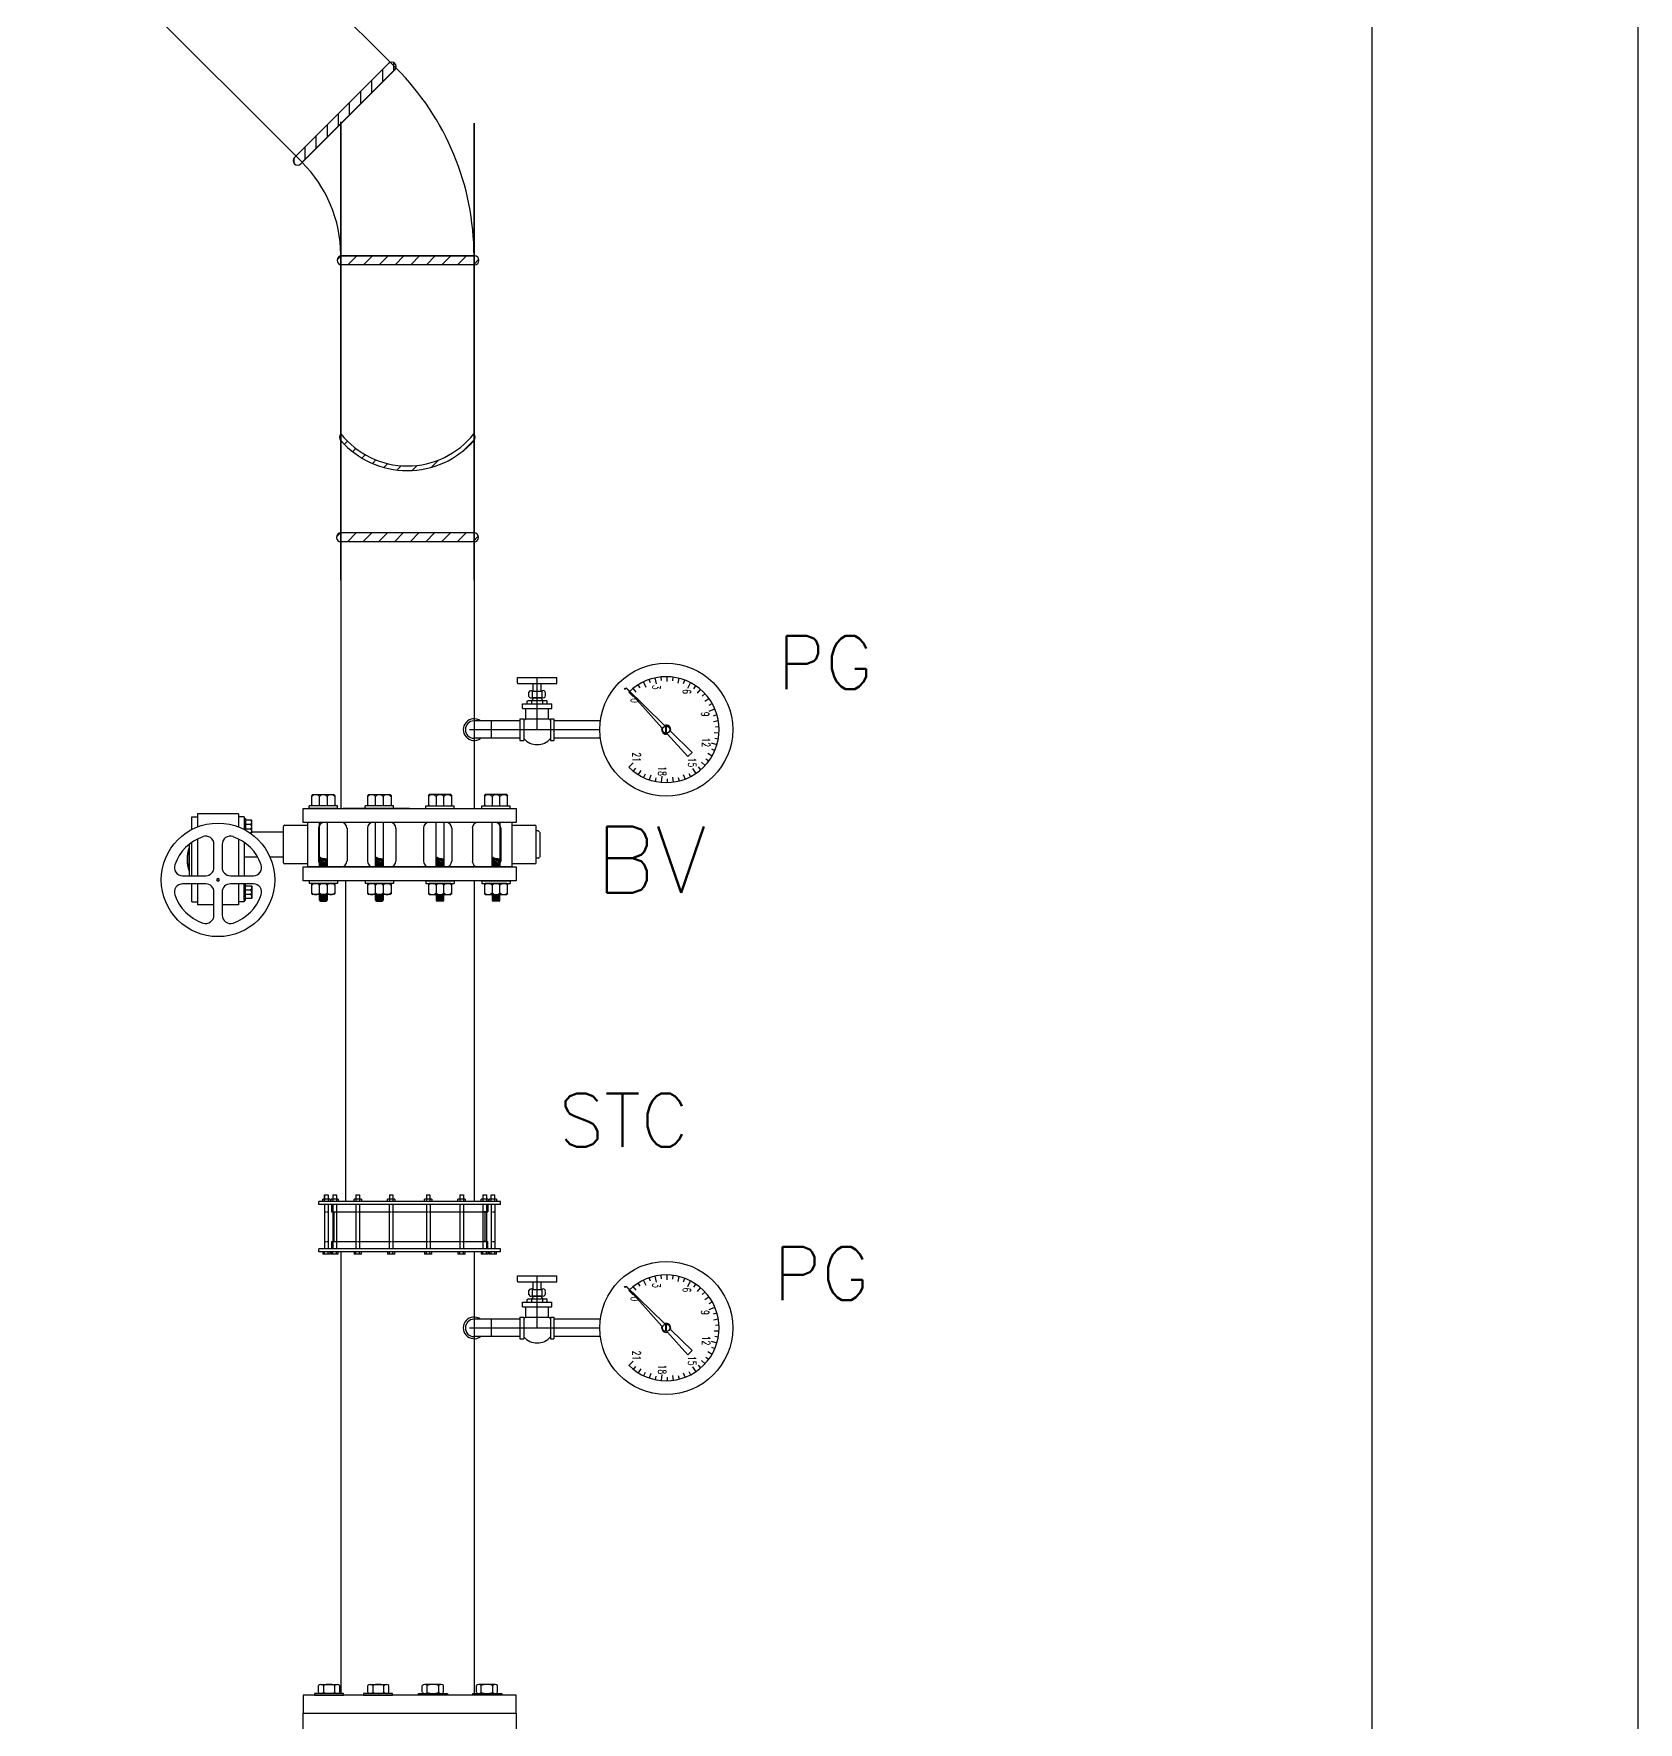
# Model space of a CAD drawing. Header units: inches. Extents: x 72601 to 92539, y -26779 to -15965.
# Drawn here: x 91333 to 92539, y -24468 to -23198 of the extents above; entities that cross this region are included whole.
import ezdxf
from ezdxf.enums import TextEntityAlignment as Align

# ---------------------------------------------------------------- set-up
doc = ezdxf.new("R2010")
doc.units = ezdxf.units.IN
doc.header["$MEASUREMENT"] = 0
doc.linetypes.add('HIDDEN', pattern=[0.375, 0.25, -0.125])
doc.layers.add('FENCE', color=1, linetype='Continuous')
doc.layers.add('M-X-BKGD', color=8, linetype='Continuous')
doc.styles.add('RomanS', font='romans.shx', dxfattribs={"width": 0.8})
doc.styles.add('SIMS', font='simplex.shx')
doc.styles.get("Standard").update_dxf_attribs({"font": 'arial.ttf'})

# ---------------------------------------------------------------- blocks, each defined once
blk = doc.blocks.new('STC600')
for p, q in [((0, 762.9), (-10.3, 762.9)), ((-10.3, 732.1), (-10.3, 762.9)), ((-10.3, 755.2), (0, 755.2)), ((-10.3, 739.8), (0, 739.8)), ((-10.3, 732.1), (0, 732.1)), ((0, 727.5), (-10.3, 727.5)), ((-10.3, 696.7), (-10.3, 727.5)), ((0, 780), (12, 780)), ((0, 0), (0, 780)), ((12, 0), (12, 780)), ((203.4, 755.5), (12, 755.5)), ((203.4, 739.5), (12, 739.5)), ((44, 725.8), (12, 725.8)), ((44, 725.8), (44, 720.1)), ((171.4, 725.8), (171.4, 720.1)), ((203.4, 725.8), (171.4, 725.8)), ((203.4, 780), (215.4, 780)), ((203.4, 0), (203.4, 780)), ((203.4, 719.8), (203.4, 725.8)), ((215.4, 0), (215.4, 780)), ((215.4, 762.9), (225.7, 762.9)), ((244, 755.2), (215.4, 755.2)), ((215.4, 755.2), (244, 755.2)), ((244, 739.8), (215.4, 739.8)), ((225.7, 732.1), (215.4, 732.1)), ((215.4, 727.5), (225.7, 727.5)), ((225.7, 732.1), (225.7, 762.9)), ((225.7, 696.7), (225.7, 727.5)), ((244, 755.2), (244, 739.8)), ((-10.3, 719.8), (0, 719.8)), ((-10.3, 704.4), (0, 704.4)), ((-10.3, 696.7), (0, 696.7)), ((203.4, 720.1), (12, 720.1)), ((203.4, 704.1), (12, 704.1)), ((44, 704.1), (44, 620.9)), ((171.4, 704.1), (171.4, 620.9)), ((244, 719.8), (215.4, 719.8)), ((244, 704.4), (215.4, 704.4)), ((225.7, 696.7), (215.4, 696.7)), ((244, 719.8), (244, 704.4)), ((0, 628.3), (-10.3, 628.3)), ((-10.3, 597.5), (-10.3, 628.3)), ((-10.3, 620.6), (0, 620.6)), ((-10.3, 605.2), (0, 605.2)), ((-10.3, 597.5), (0, 597.5)), ((203.4, 620.9), (12, 620.9)), ((203.4, 604.9), (12, 604.9)), ((44, 604.9), (44, 477.6)), ((171.4, 604.9), (171.4, 477.6)), ((215.4, 628.3), (225.7, 628.3)), ((244, 620.6), (215.4, 620.6)), ((244, 605.2), (215.4, 605.2)), ((225.7, 597.5), (215.4, 597.5)), ((225.7, 597.5), (225.7, 628.3)), ((244, 620.6), (244, 605.2)), ((0, 485), (-10.3, 485)), ((-10.3, 454.1), (-10.3, 485)), ((-10.3, 477.3), (0, 477.3)), ((-10.3, 461.8), (0, 461.8)), ((-10.3, 454.1), (0, 454.1)), ((203.4, 477.6), (12, 477.6)), ((203.4, 461.6), (12, 461.6)), ((44, 461.6), (44, 318.5)), ((171.4, 461.6), (171.4, 318.5)), ((215.4, 485), (225.7, 485)), ((244, 477.3), (215.4, 477.3)), ((244, 461.8), (215.4, 461.8)), ((225.7, 454.1), (215.4, 454.1)), ((225.7, 454.1), (225.7, 485)), ((244, 477.3), (244, 461.8)), ((0, 325.9), (-10.3, 325.9)), ((-10.3, 295), (-10.3, 325.9)), ((-10.3, 318.2), (0, 318.2)), ((-10.3, 302.7), (0, 302.7)), ((-10.3, 295), (0, 295)), ((203.4, 318.4), (12, 318.4)), ((203.4, 302.4), (12, 302.4)), ((44, 302.5), (44, 175.1)), ((171.4, 302.5), (171.4, 175.1)), ((215.4, 325.9), (225.7, 325.9)), ((244, 318.2), (215.4, 318.2)), ((244, 302.7), (215.4, 302.7)), ((225.7, 295), (215.4, 295)), ((225.7, 295), (225.7, 325.9)), ((244, 318.2), (244, 302.7)), ((-10.3, 151.7), (-10.3, 182.5)), ((0, 182.5), (-10.3, 182.5)), ((-10.3, 174.8), (0, 174.8)), ((-10.3, 159.4), (0, 159.4)), ((-10.3, 151.7), (0, 151.7)), ((203.4, 175.1), (12, 175.1)), ((203.4, 159.1), (12, 159.1)), ((44, 159.1), (44, 75.9)), ((171.4, 159.1), (171.4, 75.9)), ((215.4, 182.5), (225.7, 182.5)), ((244, 174.8), (215.4, 174.8)), ((244, 159.4), (215.4, 159.4)), ((225.7, 151.7), (215.4, 151.7)), ((225.7, 151.7), (225.7, 182.5)), ((244, 174.8), (244, 159.4)), ((0, 83.3), (-10.3, 83.3)), ((-10.3, 52.5), (-10.3, 83.3)), ((-10.3, 75.6), (0, 75.6)), ((203.4, 75.9), (12, 75.9)), ((215.4, 83.3), (225.7, 83.3)), ((244, 75.6), (215.4, 75.6)), ((225.7, 52.5), (225.7, 83.3)), ((244, 75.6), (244, 60.2)), ((-10.3, 60.2), (0, 60.2)), ((-10.3, 52.5), (0, 52.5)), ((0, 47.9), (-10.3, 47.9)), ((-10.3, 17.1), (-10.3, 47.9)), ((-10.3, 40.2), (0, 40.2)), ((-10.3, 24.8), (0, 24.8)), ((-10.3, 17.1), (0, 17.1)), ((0, 0), (12, 0)), ((203.4, 59.9), (12, 59.9)), ((12, 54.2), (44, 54.2)), ((203.4, 40.5), (12, 40.5)), ((203.4, 24.5), (12, 24.5)), ((44, 59.9), (44, 54.2)), ((171.4, 59.9), (171.4, 54.2)), ((203.4, 54.2), (171.4, 54.2)), ((203.4, 0), (215.4, 0)), ((244, 60.2), (215.4, 60.2)), ((225.7, 52.5), (215.4, 52.5)), ((215.4, 47.9), (225.7, 47.9)), ((215.4, 40.5), (244, 40.5)), ((215.4, 24.5), (244, 24.5)), ((225.7, 17.1), (215.4, 17.1)), ((225.7, 17.1), (225.7, 47.9)), ((244, 40.5), (244, 24.5))]:
    blk.add_line(p, q)
at = {"linetype": 'HIDDEN', "ltscale": 25}
for p, q in [((44, 755.5), (44, 739.5)), ((171.4, 755.5), (171.4, 739.5)), ((44, 620.9), (44, 604.9)), ((171.4, 620.9), (171.4, 604.9)), ((44, 477.6), (44, 461.6)), ((171.4, 477.6), (171.4, 461.6)), ((44, 318.4), (44, 302.4)), ((171.4, 318.4), (171.4, 302.4)), ((44, 175.1), (44, 159.1)), ((171.4, 175.1), (171.4, 159.1)), ((44, 40.5), (44, 24.5)), ((171.4, 40.5), (171.4, 24.5))]:
    blk.add_line(p, q, dxfattribs=at)
at = {"ltscale": 0.1}
for p, q in [((44, 720.1), (44, 704.1)), ((44, 720.1), (44, 704.1)), ((44, 713.8), (171.4, 713.8)), ((171.4, 720.1), (171.4, 704.1)), ((171.4, 720.1), (171.4, 704.1)), ((44, 75.9), (44, 59.9)), ((44, 59.9), (44, 75.9)), ((171.4, 75.9), (171.4, 59.9)), ((171.4, 59.9), (171.4, 75.9)), ((44, 66.2), (171.4, 66.2))]:
    blk.add_line(p, q, dxfattribs=at)
blk = doc.blocks.new('pressuregauge')
at = {"color": 8}
for p, q in [((-0.0183, 0.1767), (-0.0197, 0.1791)), ((-0.0138, 0.1768), (-0.0156, 0.1811)), ((-0.0105, 0.18), (-0.0113, 0.1827)), ((-0.0062, 0.18), (-0.0068, 0.1837)), ((-0.0021, 0.1815), (-0.0023, 0.1842)), ((0.0021, 0.1805), (0.0023, 0.1842)), ((0.0063, 0.181), (0.0068, 0.1837)), ((0.01, 0.1782), (0.0113, 0.1827)), ((0.0145, 0.1786), (0.0156, 0.1811)), ((0.0178, 0.1759), (0.0197, 0.1791)), ((-0.0307, 0.1652), (-0.033, 0.1667)), ((-0.0274, 0.168), (-0.0302, 0.1704)), ((-0.0252, 0.1716), (-0.0271, 0.1737)), ((-0.0214, 0.1736), (-0.0235, 0.1766)), ((0.0219, 0.1744), (0.0235, 0.1766)), ((0.0245, 0.171), (0.027, 0.1737)), ((0.0281, 0.1686), (0.0302, 0.1704)), ((0.0292, 0.1642), (0.033, 0.1668)), ((-0.035, 0.1534), (-0.0386, 0.1543)), ((-0.0346, 0.1576), (-0.0372, 0.1586)), ((-0.0312, 0.1607), (-0.0353, 0.1628)), ((0.0011, 0.1477), (0.0171, 0.1641)), ((0.0033, 0.1455), (0.0203, 0.1607)), ((0.0203, 0.1607), (0.0171, 0.1641)), ((0.0329, 0.1616), (0.0353, 0.1628)), ((0.0337, 0.1573), (0.0372, 0.1587)), ((0.0359, 0.1536), (0.0386, 0.1543)), ((-0.0361, 0.1452), (-0.0398, 0.1452)), ((-0.0369, 0.1409), (-0.0396, 0.1406)), ((-0.0367, 0.1494), (-0.0395, 0.1498)), ((-0.0314, 0.1144), (-0.0032, 0.1433)), ((-0.0314, 0.1144), (-0.0013, 0.1413)), ((0.0028, 0.1447), (-0.0028, 0.1447)), ((0.0028, 0.1442), (-0.0028, 0.1442)), ((0.035, 0.1411), (0.0396, 0.1407)), ((0.0358, 0.1493), (0.0395, 0.1498)), ((0.037, 0.1452), (0.0398, 0.1453)), ((-0.0344, 0.1371), (-0.0389, 0.1361)), ((-0.0351, 0.1326), (-0.0377, 0.1317)), ((-0.0318, 0.1295), (-0.036, 0.1275)), ((0.0335, 0.1287), (0.036, 0.1275)), ((0.0342, 0.1329), (0.0377, 0.1318)), ((0.0362, 0.1367), (0.0389, 0.1362)), ((-0.0315, 0.1249), (-0.0338, 0.1235)), ((-0.0283, 0.122), (-0.0312, 0.1197)), ((-0.0249, 0.1196), (-0.0282, 0.1163)), ((0.0249, 0.1196), (0.0282, 0.1163)), ((0.029, 0.1214), (0.0312, 0.1197)), ((0.0307, 0.1254), (0.0338, 0.1235)), ((0, -0.0035), (0, 0.0945)), ((0, 0.0475), (-0.0391, 0.0475))]:
    blk.add_line(p, q, dxfattribs=at)
for p, q in [((-0.0065, 0.095), (-0.0065, 0.06)), ((0.0065, 0.095), (0.0065, 0.06)), ((-0.0352, 0.0623), (-0.0391, 0.0623)), ((-0.0391, 0.0326), (-0.0391, 0.0623)), ((-0.0346, 0.0333), (-0.0346, 0.0617)), ((-0.029, 0.0511), (-0.0241, 0.0511)), ((-0.029, 0.0438), (-0.029, 0.051)), ((-0.0257, 0.0537), (-0.0275, 0.0537)), ((-0.0242, 0.0439), (-0.0242, 0.051)), ((-0.0213, 0.0549), (-0.0219, 0.0543)), ((-0.0219, 0.0406), (-0.0219, 0.0543)), ((-0.0219, 0.0515), (-0.0193, 0.0515)), ((-0.0193, 0.0549), (-0.0213, 0.0549)), ((-0.0193, 0.0364), (-0.0193, 0.0586)), ((-0.0159, 0.0586), (-0.0193, 0.0586)), ((-0.0159, 0.0364), (-0.0159, 0.0586)), ((-0.0081, 0.0561), (-0.0157, 0.0561)), ((-0.0082, 0.06), (0.0082, 0.06)), ((-0.0082, 0.0575), (-0.0082, 0.06)), ((-0.0082, 0.0575), (0.0082, 0.0575)), ((-0.0081, 0.0389), (-0.0081, 0.0561)), ((0.0082, 0.0575), (0.0082, 0.06)), ((-0.029, 0.0506), (-0.0346, 0.0506)), ((-0.029, 0.0446), (-0.0346, 0.0446)), ((-0.029, 0.0438), (-0.0241, 0.0438)), ((-0.025, 0.0413), (-0.0282, 0.0413)), ((-0.0239, 0.0506), (-0.0242, 0.0506)), ((-0.0239, 0.0446), (-0.0242, 0.0446)), ((-0.0239, 0.0446), (-0.0239, 0.0506)), ((-0.0219, 0.0431), (-0.0193, 0.0431)), ((-0.0213, 0.0399), (-0.0219, 0.0406)), ((-0.0193, 0.0399), (-0.0213, 0.0399)), ((-0.0081, 0.0389), (-0.0159, 0.0389)), ((-0.0352, 0.0326), (-0.0391, 0.0326)), ((-0.0159, 0.0364), (-0.0193, 0.0364)), ((-0.0082, 0.0374), (0.0082, 0.0374)), ((-0.0082, 0.0345), (-0.0082, 0.0374)), ((-0.0082, 0.0345), (0.0082, 0.0345)), ((-0.0065, 0.0345), (-0.0065, 0)), ((0.0065, 0.0345), (0.0065, 0)), ((0.0082, 0.0345), (0.0082, 0.0374)), ((-0.0065, 0.013), (0.0065, 0.013))]:
    blk.add_line(p, q)
blk.add_circle((0, 0.1445), 0.05)
for centre, radius in [((0, 0.1445), 0.00278), ((-0.0308, 0.1137), 0.000463)]:
    blk.add_circle(centre, radius, dxfattribs=at)
for radius, start, end in [(0.0398, 315, 225), (0.00343, 70.726, 200.654), (0.00343, 246.9077, 16.8356)]:
    blk.add_arc((0, 0.1445), radius, start, end, dxfattribs=at)
for centre, radius, start, end in [((-0.0352, 0.0617), 0.000636, 0, 90), ((-0.0276, 0.052), 0.00171, 87.3451, 214.6492), ((-0.0256, 0.052), 0.00171, 325.3508, 92.6549), ((-0.024, 0.0527), 0.0021, 270, 345.2887), ((0.0021, 0.0475), 0.0134, 131.437, 140.1121), ((-0.0021, 0.0475), 0.0134, 311.437, 48.563), ((-0.0276, 0.0429), 0.00171, 145.3508, 250.7556), ((-0.0256, 0.0429), 0.00171, 289.2444, 34.6492), ((-0.024, 0.0425), 0.0021, 14.7113, 90), ((0.0021, 0.0475), 0.0134, 220.071, 228.563), ((-0.0352, 0.0333), 0.000636, 270, 0), ((0, 0), 0.00812, 143.3884, 36.6116), ((0, 0), 0.00652, 180, 0)]:
    blk.add_arc(centre, radius, start, end)
at = {"color": 8, "style": 'RomanS', "width": 0.7}
for s, p in [('9', (-0.0116, 0.1737)), ('12', (0.0095, 0.1745)), ('15', (0.0247, 0.164)), ('6', (-0.0286, 0.1599)), ('3', (-0.0319, 0.1373)), ('18', (0.0312, 0.1415)), ('0', (-0.0219, 0.1208)), ('21', (0.0207, 0.1223))]:
    blk.add_text(s, height=0.00602, rotation=360, dxfattribs=at).set_placement(p, align=Align.MIDDLE)

msp = doc.modelspace()

# ---------------------------------------------------------------- hatches: boundary and pattern name
at = {"layer": 'M-X-BKGD'}
h = msp.add_hatch(dxfattribs=at)
h.set_pattern_fill('ANSI31', color=256, scale=66.7)
h.set_pattern_definition([(45, (33152.6045, -31820.943), (-5.8955028, 5.8955028), [])])
h.paths.add_polyline_path([(91563.9, -23499.1, 0.361193), (91563.9, -23504.3, 0.448765), (91664, -23504.3, 0.361193), (91664, -23499.1, -0.485951)])

# ---------------------------------------------------------------- linework, layer by layer
for p, q in [((92339.4, -25943.2), (92339.4, -22743.2)), ((92539.4, -26143.2), (92539.4, -22743.2)), ((91333, -23093.1), (91534.8, -23294.9)), ((91474.5, -23093.1), (91605.5, -23224.2)), ((91599.7, -23220.5), (91528.9, -23291.3)), ((91604.4, -23225.3), (91533.7, -23296)), ((91534.8, -23294.9), (91605.5, -23224.2)), ((91563.9, -23609.1), (91563.9, -23264.5)), ((91563.9, -23265.4), (91563.9, -23780.8)), ((91664, -23568.3), (91664, -23265.4)), ((91664, -23265.4), (91664, -23780.8)), ((91563.9, -23365.3), (91664, -23365.3)), ((91664.4, -23365.3), (91564.4, -23365.3)), ((91664.4, -23372), (91564.4, -23372)), ((91664, -23609.1), (91664, -23421.1)), ((91563.9, -23609.1), (91563.9, -23503.3)), ((91563.9, -23573.7), (91563.9, -23504.3)), ((91664, -23573.7), (91664, -23504.3)), ((91664, -23573.7), (91563.9, -23573.7)), ((91664, -23580.3), (91563.9, -23580.3)), ((91584.1, -23771.2), (91584.8, -23770.5)), ((91584.1, -23778.1), (91584.1, -23771.2)), ((91584.8, -23770.5), (91600.9, -23770.5)), ((91589.9, -23778.8), (91589.9, -23771.9)), ((91595.7, -23771.9), (91595.7, -23778.8)), ((91600.9, -23770.5), (91601.6, -23771.2)), ((91601.6, -23771.2), (91601.6, -23778.1)), ((91630.4, -23770.5), (91629.7, -23771.2)), ((91629.7, -23771.2), (91629.7, -23778.1)), ((91646.5, -23770.5), (91630.4, -23770.5)), ((91635.5, -23771.9), (91635.5, -23778.8)), ((91641.3, -23778.8), (91641.3, -23771.9)), ((91647.2, -23771.2), (91646.5, -23770.5)), ((91647.2, -23778.1), (91647.2, -23771.2)), ((91672.5, -23770.5), (91671.8, -23771.2)), ((91671.8, -23771.2), (91671.8, -23778.1)), ((91688.6, -23770.5), (91672.5, -23770.5)), ((91677.7, -23771.9), (91677.7, -23778.8)), ((91683.5, -23778.8), (91683.5, -23771.9)), ((91689.3, -23771.2), (91688.6, -23770.5)), ((91689.3, -23778.1), (91689.3, -23771.2)), ((91456.2, -23785), (91456.2, -23794.7)), ((91486.9, -23785), (91456.2, -23785)), ((91486.9, -23785), (91486.9, -23794.7)), ((91615.6, -23780.8), (91565.6, -23780.8)), ((91451.9, -23787.2), (91456.2, -23787.2)), ((91451.9, -23796.6), (91451.9, -23787.2)), ((91491.2, -23787.2), (91486.9, -23787.2)), ((91491.2, -23787.2), (91491.2, -23796.6)), ((91520.6, -23798.7), (91496.9, -23798.7)), ((91520.6, -23794.4), (91520.6, -23821.7)), ((91538.8, -23793.6), (91521.5, -23793.6)), ((91538.8, -23791.4), (91538.8, -23824.7)), ((91692.5, -23791.4), (91538.8, -23791.4)), ((91547.1, -23795.7), (91547.1, -23820.5)), ((91568.5, -23795.7), (91568.5, -23820.5)), ((91584, -23795.7), (91584, -23820.5)), ((91605.3, -23795.7), (91605.3, -23820.5)), ((91625.9, -23795.7), (91625.9, -23820.5)), ((91647.3, -23795.7), (91647.3, -23820.5)), ((91662.8, -23795.7), (91662.8, -23820.5)), ((91684.1, -23795.7), (91684.1, -23820.5)), ((91692.5, -23791.4), (91692.5, -23824.7)), ((91709.8, -23793.6), (91692.5, -23793.6)), ((91710.6, -23794.4), (91710.6, -23821.7)), ((91712.5, -23797.8), (91710.6, -23797.8)), ((91713.4, -23798.7), (91713.4, -23817.5)), ((91449.8, -23808), (91449.8, -23831.5)), ((91451.9, -23831.5), (91451.9, -23806.3)), ((91456.2, -23803.8), (91456.2, -23831.5)), ((91486.9, -23803.8), (91486.9, -23831.5)), ((91491.2, -23806.3), (91491.2, -23831.5)), ((91501.4, -23817.5), (91491.2, -23817.5)), ((91520.6, -23817.5), (91510.7, -23817.5)), ((91538.8, -23822.6), (91521.5, -23822.6)), ((91709.8, -23822.6), (91692.5, -23822.6)), ((91712.5, -23818.3), (91710.6, -23818.3)), ((91567.3, -23835.4), (91567.3, -24076.5)), ((91664, -23835.4), (91664, -24076.5)), ((91451.9, -23851.2), (91451.9, -23837.6)), ((91456.2, -23837.6), (91456.2, -23853.3)), ((91486.9, -23837.6), (91486.9, -23853.3)), ((91491.2, -23837.6), (91491.2, -23851.2)), ((91451.9, -23851.2), (91456.2, -23851.2)), ((91468.6, -23853.3), (91456.2, -23853.3)), ((91486.9, -23853.3), (91474.5, -23853.3)), ((91491.2, -23851.2), (91486.9, -23851.2)), ((91563.9, -24114.3), (91563.9, -24446.5)), ((91664, -24114.3), (91664, -24446.5)), ((91547.1, -24445.7), (91547.1, -24440.5)), ((91548.8, -24439.8), (91561.1, -24439.8)), ((91550.8, -24440.5), (91550.8, -24445.7)), ((91559.3, -24445.7), (91559.3, -24440.5)), ((91563, -24445.7), (91563, -24440.5)), ((91584.1, -24445.7), (91584.1, -24440.5)), ((91585.9, -24439.8), (91598.2, -24439.8)), ((91587.8, -24440.5), (91587.8, -24445.7)), ((91596.3, -24445.7), (91596.3, -24440.5)), ((91600, -24445.7), (91600, -24440.5)), ((91625.1, -24445.7), (91625.1, -24440.5)), ((91639.3, -24439.8), (91627, -24439.8)), ((91628.8, -24445.7), (91628.8, -24440.5)), ((91637.3, -24440.5), (91637.3, -24445.7)), ((91641, -24445.7), (91641, -24440.5)), ((91665.8, -24445.7), (91665.8, -24440.5)), ((91679.9, -24439.8), (91667.6, -24439.8)), ((91669.5, -24445.7), (91669.5, -24440.5)), ((91678, -24440.5), (91678, -24445.7)), ((91681.7, -24445.7), (91681.7, -24440.5))]:
    msp.add_line(p, q, dxfattribs=at)
at = {"layer": 'M-X-BKGD', "linetype": 'Continuous'}
for p, q in [((91595.5, -23234.2), (91595.5, -23224.8)), ((91603.8, -23225.9), (91603.8, -23220.1)), ((91587.1, -23242.5), (91587.1, -23233.1)), ((91570.4, -23259.2), (91570.4, -23249.8)), ((91578.8, -23250.9), (91578.8, -23241.5)), ((91562.1, -23267.6), (91562.1, -23258.1)), ((91545.4, -23284.2), (91545.4, -23274.8)), ((91553.8, -23275.9), (91553.8, -23266.5)), ((91537.1, -23292.6), (91537.1, -23283.1)), ((91528.8, -23295.8), (91528.8, -23291.5)), ((91561, -23368.3), (91564.1, -23365.3)), ((91569.2, -23372), (91575.9, -23365.3)), ((91581, -23372), (91587.7, -23365.3)), ((91592.8, -23372), (91599.5, -23365.3)), ((91604.6, -23372), (91611.2, -23365.3)), ((91616.4, -23372), (91623, -23365.3)), ((91628.2, -23372), (91634.8, -23365.3)), ((91639.9, -23372), (91646.6, -23365.3)), ((91651.7, -23372), (91658.4, -23365.3)), ((91663.5, -23372), (91667.6, -23367.8)), ((91560.6, -23576.7), (91563.6, -23573.7)), ((91568.8, -23580.3), (91575.4, -23573.7)), ((91580.5, -23580.3), (91587.2, -23573.7)), ((91592.3, -23580.3), (91599, -23573.7)), ((91604.1, -23580.3), (91610.8, -23573.7)), ((91615.9, -23580.3), (91622.6, -23573.7)), ((91627.7, -23580.3), (91634.4, -23573.7)), ((91639.5, -23580.3), (91646.2, -23573.7)), ((91651.3, -23580.3), (91658, -23573.7)), ((91663.1, -23580.3), (91667.2, -23576.2)), ((91542, -23771.2), (91542.7, -23770.5)), ((91542, -23778.1), (91542, -23771.2)), ((91542.7, -23770.5), (91558.7, -23770.5)), ((91547.8, -23778.8), (91547.8, -23771.9)), ((91553.6, -23771.9), (91553.6, -23778.8)), ((91558.7, -23770.5), (91559.4, -23771.2)), ((91559.4, -23771.2), (91559.4, -23778.1)), ((91535.6, -23791.4), (91535.6, -23780.8)), ((91535.6, -23780.8), (91695.6, -23780.8)), ((91540, -23780.8), (91540, -23778.8)), ((91561.3, -23778.8), (91540, -23778.8)), ((91561.3, -23780.8), (91540, -23780.8)), ((91542, -23778.1), (91542.7, -23778.8)), ((91559.4, -23778.1), (91558.7, -23778.8)), ((91561.3, -23780.8), (91561.3, -23778.8)), ((91582.2, -23780.8), (91582.2, -23778.8)), ((91603.5, -23778.8), (91582.2, -23778.8)), ((91603.5, -23780.8), (91582.2, -23780.8)), ((91584.1, -23778.1), (91584.8, -23778.8)), ((91601.6, -23778.1), (91600.9, -23778.8)), ((91603.5, -23780.8), (91603.5, -23778.8)), ((91627.8, -23780.8), (91627.8, -23778.8)), ((91627.8, -23778.8), (91649.1, -23778.8)), ((91627.8, -23780.8), (91649.1, -23780.8)), ((91629.7, -23778.1), (91630.4, -23778.8)), ((91647.2, -23778.1), (91646.5, -23778.8)), ((91649.1, -23780.8), (91649.1, -23778.8)), ((91669.9, -23780.8), (91669.9, -23778.8)), ((91669.9, -23778.8), (91691.2, -23778.8)), ((91669.9, -23780.8), (91691.2, -23780.8)), ((91671.8, -23778.1), (91672.5, -23778.8)), ((91689.3, -23778.1), (91688.6, -23778.8)), ((91691.2, -23780.8), (91691.2, -23778.8)), ((91695.6, -23780.8), (91695.6, -23791.4)), ((91491.2, -23788.5), (91492.2, -23788.5)), ((91491.2, -23788.5), (91491.2, -23796.6)), ((91492.2, -23788.5), (91492.2, -23797.2)), ((91492.6, -23789.6), (91492.2, -23790)), ((91496.1, -23792.9), (91492.2, -23792.9)), ((91492.2, -23796.1), (91496.1, -23796.1)), ((91496.6, -23789.6), (91492.6, -23789.6)), ((91495.8, -23799.4), (91496.6, -23799.4)), ((91496.9, -23790), (91496.6, -23789.6)), ((91496.6, -23799.4), (91496.9, -23799)), ((91496.9, -23799), (91496.9, -23790)), ((91695.6, -23791.4), (91535.6, -23791.4)), ((91547.8, -23824.7), (91547.8, -23791.4)), ((91553.6, -23791.4), (91553.6, -23824.7)), ((91589.9, -23824.7), (91589.9, -23791.4)), ((91595.7, -23791.4), (91595.7, -23824.7)), ((91635.5, -23824.7), (91635.5, -23791.4)), ((91641.3, -23791.4), (91641.3, -23824.7)), ((91677.7, -23824.7), (91677.7, -23791.4)), ((91683.5, -23791.4), (91683.5, -23824.7)), ((91468.4, -23825.3), (91468.4, -23807.9)), ((91474.6, -23807.9), (91474.6, -23825.3)), ((91535.6, -23824.7), (91695.6, -23824.7)), ((91535.6, -23835.4), (91535.6, -23824.7)), ((91692.5, -23824.7), (91538.8, -23824.7)), ((91695.6, -23824.7), (91695.6, -23835.4)), ((91444.9, -23831.5), (91462.3, -23831.5)), ((91480.8, -23831.5), (91498.1, -23831.5)), ((91695.6, -23835.4), (91535.6, -23835.4)), ((91561.3, -23835.4), (91540, -23835.4)), ((91540, -23835.4), (91540, -23837.3)), ((91561.3, -23837.3), (91540, -23837.3)), ((91542, -23838), (91542.7, -23837.3)), ((91542.7, -23837.3), (91558.7, -23837.3)), ((91558.7, -23837.3), (91559.4, -23838)), ((91561.3, -23835.4), (91561.3, -23837.3)), ((91582.2, -23835.4), (91582.2, -23837.3)), ((91603.5, -23835.4), (91582.2, -23835.4)), ((91603.5, -23837.3), (91582.2, -23837.3)), ((91584.1, -23838), (91584.8, -23837.3)), ((91584.8, -23837.3), (91600.9, -23837.3)), ((91600.9, -23837.3), (91601.6, -23838)), ((91603.5, -23835.4), (91603.5, -23837.3)), ((91627.8, -23835.4), (91627.8, -23837.3)), ((91627.8, -23835.4), (91649.1, -23835.4)), ((91627.8, -23837.3), (91649.1, -23837.3)), ((91630.4, -23837.3), (91629.7, -23838)), ((91646.5, -23837.3), (91630.4, -23837.3)), ((91647.2, -23838), (91646.5, -23837.3)), ((91649.1, -23835.4), (91649.1, -23837.3)), ((91669.9, -23835.4), (91669.9, -23837.3)), ((91669.9, -23835.4), (91691.2, -23835.4)), ((91669.9, -23837.3), (91691.2, -23837.3)), ((91672.5, -23837.3), (91671.8, -23838)), ((91688.6, -23837.3), (91672.5, -23837.3)), ((91689.3, -23838), (91688.6, -23837.3)), ((91691.2, -23835.4), (91691.2, -23837.3)), ((91462.3, -23837.6), (91444.9, -23837.6)), ((91468.4, -23861.2), (91468.4, -23843.8)), ((91474.6, -23843.8), (91474.6, -23861.2)), ((91498.1, -23837.6), (91480.8, -23837.6)), ((91491.2, -23837.9), (91492.2, -23837.9)), ((91491.2, -23849.8), (91491.2, -23837.9)), ((91491.2, -23849.8), (91492.2, -23849.8)), ((91492.2, -23849.8), (91492.2, -23837.9)), ((91492.6, -23839), (91492.2, -23839.4)), ((91492.2, -23842.2), (91496.1, -23842.2)), ((91496.1, -23845.5), (91492.2, -23845.5)), ((91492.6, -23848.7), (91492.2, -23848.4)), ((91492.6, -23839), (91496.6, -23839)), ((91496.6, -23848.7), (91492.6, -23848.7)), ((91496.6, -23839), (91496.9, -23839.4)), ((91496.9, -23848.4), (91496.6, -23848.7)), ((91496.9, -23839.4), (91496.9, -23848.4)), ((91542, -23845), (91542, -23838)), ((91542, -23845), (91542.7, -23845.7)), ((91558.7, -23845.7), (91542.7, -23845.7)), ((91547.8, -23844.3), (91547.8, -23838.8)), ((91547.8, -23849.9), (91547.8, -23845.7)), ((91553.6, -23838.8), (91553.6, -23844.3)), ((91553.6, -23845.7), (91553.6, -23849.9)), ((91559.4, -23845), (91558.7, -23845.7)), ((91559.4, -23838), (91559.4, -23845)), ((91584.1, -23845), (91584.1, -23838)), ((91584.1, -23845), (91584.8, -23845.7)), ((91600.9, -23845.7), (91584.8, -23845.7)), ((91589.9, -23844.3), (91589.9, -23838.8)), ((91589.9, -23849.9), (91589.9, -23845.7)), ((91595.7, -23838.8), (91595.7, -23844.3)), ((91595.7, -23845.7), (91595.7, -23849.9)), ((91601.6, -23845), (91600.9, -23845.7)), ((91601.6, -23838), (91601.6, -23845)), ((91629.7, -23838), (91629.7, -23845)), ((91629.7, -23845), (91630.4, -23845.7)), ((91630.4, -23845.7), (91646.5, -23845.7)), ((91635.5, -23838.8), (91635.5, -23844.3)), ((91635.5, -23845.7), (91635.5, -23849.9)), ((91641.3, -23844.3), (91641.3, -23838.8)), ((91641.3, -23849.9), (91641.3, -23845.7)), ((91647.2, -23845), (91646.5, -23845.7)), ((91647.2, -23845), (91647.2, -23838)), ((91671.8, -23838), (91671.8, -23845)), ((91671.8, -23845), (91672.5, -23845.7)), ((91672.5, -23845.7), (91688.6, -23845.7)), ((91677.7, -23838.8), (91677.7, -23844.3)), ((91677.7, -23845.7), (91677.7, -23849.9)), ((91683.5, -23844.3), (91683.5, -23838.8)), ((91683.5, -23849.9), (91683.5, -23845.7)), ((91689.3, -23845), (91688.6, -23845.7)), ((91689.3, -23845), (91689.3, -23838)), ((91548.5, -23850.6), (91552.9, -23850.6)), ((91590.6, -23850.6), (91595, -23850.6)), ((91640.6, -23850.6), (91636.2, -23850.6)), ((91682.8, -23850.6), (91678.4, -23850.6))]:
    msp.add_line(p, q, dxfattribs=at)
at = {"layer": 'M-X-BKGD'}
for points in [[(91544, -24446.5), (91544, -24447.8), (91565.8, -24447.8), (91565.8, -24446.5)], [(91581, -24446.5), (91581, -24447.8), (91602.8, -24447.8), (91602.8, -24446.5)], [(91644.1, -24446.5), (91644.1, -24447.8), (91622.3, -24447.8), (91622.3, -24446.5)], [(91684.8, -24446.5), (91684.8, -24447.8), (91663, -24447.8), (91663, -24446.5)], [(91535.6, -24447.8), (91535.6, -24461.4), (91695.6, -24461.4), (91695.6, -24447.8)], [(91535.6, -24475), (91535.6, -24461.4), (91695.6, -24461.4), (91695.6, -24475)]]:
    msp.add_lwpolyline(points, close=True, dxfattribs=at)
at = {"layer": 'M-X-BKGD', "linetype": 'Continuous'}
msp.add_circle((91471.5, -23834.6), 42.7, dxfattribs=at)
at = {"layer": 'M-X-BKGD'}
for centre, radius, start, end in [((91602.1, -23222.9), 3.33, 315, 135), ((91464.4, -23365.3), 199.6, 0, 45), ((91531.3, -23293.6), 3.34, 135, 315), ((91464.4, -23365.3), 99.5, 0.5381, 44.9998), ((91564.4, -23368.6), 3.34, 90, 270), ((91664.4, -23368.6), 3.33, 270, 90), ((91567, -23501.7), 4.07, 140.2813, 219.7187), ((91613.9, -23459.7), 63.6, 218.165, 321.835), ((91613.9, -23459.7), 67, 221.6623, 318.3377), ((91660.8, -23501.7), 4.07, 320.2813, 39.7187), ((91563.9, -23577), 3.34, 90, 270), ((91664, -23577), 3.33, 270, 90), ((91587, -23774.3), 3.76, 39.3849, 140.6151), ((91592.8, -23774.3), 3.76, 39.3849, 140.6151), ((91598.6, -23774.3), 3.76, 39.3849, 140.6151), ((91632.6, -23774.3), 3.76, 39.3849, 140.6151), ((91638.4, -23774.3), 3.76, 39.3849, 140.6151), ((91644.2, -23774.3), 3.76, 39.3849, 140.6151), ((91674.7, -23774.3), 3.76, 39.3849, 140.6151), ((91680.6, -23774.3), 3.76, 39.3849, 140.6151), ((91686.4, -23774.3), 3.76, 39.3849, 140.6151), ((91521.5, -23794.4), 0.854, 90, 180), ((91551.4, -23795.7), 4.27, 90, 180), ((91564.2, -23795.7), 4.27, 0, 90), ((91588.2, -23795.7), 4.27, 90, 180), ((91601, -23795.7), 4.27, 0, 90), ((91630.2, -23795.7), 4.27, 90, 180), ((91643, -23795.7), 4.27, 0, 90), ((91667, -23795.7), 4.27, 90, 180), ((91679.8, -23795.7), 4.27, 0, 90), ((91709.8, -23794.4), 0.854, 0, 90), ((91712.5, -23798.7), 0.854, 0, 90), ((91473.2, -23819.2), 25, 159.1997, 200.8003), ((91473.2, -23819.2), 24.6, 161.9972, 198.0028), ((91521.5, -23821.7), 0.854, 180, 270), ((91551.4, -23820.5), 4.27, 180, 270), ((91564.2, -23820.5), 4.27, 270, 0), ((91588.2, -23820.5), 4.27, 180, 270), ((91601, -23820.5), 4.27, 270, 0), ((91630.2, -23820.5), 4.27, 180, 270), ((91643, -23820.5), 4.27, 270, 0), ((91667, -23820.5), 4.27, 180, 270), ((91679.8, -23820.5), 4.27, 270, 0), ((91709.8, -23821.7), 0.854, 270, 0), ((91712.5, -23817.5), 0.854, 270, 0), ((91471.5, -23834.6), 1.05, 90, 270), ((91471.5, -23834.6), 1.05, 270, 90), ((91548.9, -24442.4), 2.62, 44.9141, 135.0859), ((91548.9, -24443.9), 2.62, 224.9141, 315.0859), ((91555, -24451.7), 12, 69.2913, 110.7087), ((91555, -24434.5), 12, 249.2913, 290.7087), ((91561.1, -24442.4), 2.62, 45.0088, 134.9912), ((91561.1, -24443.9), 2.62, 225.0088, 314.9912), ((91586, -24442.4), 2.62, 44.9141, 135.0859), ((91586, -24443.9), 2.62, 224.9141, 315.0859), ((91592.1, -24451.7), 12, 69.2913, 110.7087), ((91592.1, -24434.5), 12, 249.2913, 290.7087), ((91598.2, -24442.4), 2.62, 45.0088, 134.9912), ((91598.2, -24443.9), 2.62, 225.0088, 314.9912), ((91627, -24442.4), 2.62, 45.0088, 134.9912), ((91627, -24443.9), 2.62, 225.0088, 314.9912), ((91633.1, -24451.7), 12, 69.2913, 110.7087), ((91633.1, -24434.5), 12, 249.2913, 290.7087), ((91639.2, -24442.4), 2.62, 44.9141, 135.0859), ((91639.2, -24443.9), 2.62, 224.9141, 315.0859), ((91667.6, -24442.4), 2.62, 45.0088, 134.9912), ((91667.6, -24443.9), 2.62, 225.0088, 314.9912), ((91673.7, -24451.7), 12, 69.2913, 110.7087), ((91673.7, -24434.5), 12, 249.2913, 290.7087), ((91679.8, -24442.4), 2.62, 44.9141, 135.0859), ((91679.8, -24443.9), 2.62, 224.9141, 315.0859)]:
    msp.add_arc(centre, radius, start, end, dxfattribs=at)
at = {"layer": 'M-X-BKGD', "linetype": 'Continuous'}
for centre, radius, start, end in [((91544.9, -23774.3), 3.76, 39.3849, 140.6151), ((91550.7, -23774.3), 3.76, 39.3849, 140.6151), ((91556.5, -23774.3), 3.76, 39.3849, 140.6151), ((91494.8, -23791.3), 2.11, 309.3849, 50.6151), ((91494.8, -23794.5), 2.11, 309.3849, 50.6151), ((91494.8, -23797.8), 2.11, 309.3849, 50.6151), ((91471.5, -23834.6), 34.4, 109.2185, 160.7815), ((91462.3, -23807.9), 6.19, 360, 109.2185), ((91480.8, -23807.9), 6.19, 70.7815, 180), ((91471.5, -23834.6), 34.4, 19.2185, 70.7815), ((91444.9, -23825.3), 6.19, 160.7815, 270), ((91498.1, -23825.3), 6.19, 270, 19.2185), ((91553.1, -23807.6), 11.1, 241.1637, 272.4453), ((91553.1, -23807.6), 11.8, 243.0169, 272.3003), ((91553.1, -23807.6), 12.5, 244.6374, 272.1715), ((91553.1, -23809.9), 11.1, 241.1637, 272.4453), ((91553.1, -23809.9), 11.8, 243.0169, 272.3003), ((91553.1, -23809.9), 12.5, 244.6374, 272.1715), ((91553.1, -23809.9), 13.2, 246.0681, 272.0564), ((91553.1, -23809.9), 13.9, 247.3413, 271.9529), ((91553.1, -23809.9), 14.6, 248.4824, 271.8593), ((91553.1, -23810.7), 14.6, 248.4824, 254.3117), ((91595.3, -23807.6), 11.1, 241.1637, 272.4453), ((91595.3, -23807.6), 11.8, 243.0169, 272.3003), ((91595.3, -23807.6), 12.5, 244.6374, 272.1715), ((91595.3, -23809.9), 11.1, 241.1637, 272.4453), ((91595.3, -23809.9), 11.8, 243.0169, 272.3003), ((91595.3, -23809.9), 12.5, 244.6374, 272.1715), ((91595.3, -23809.9), 13.2, 246.0681, 272.0564), ((91595.3, -23809.9), 13.9, 247.3413, 271.9529), ((91595.3, -23809.9), 14.6, 248.4824, 271.8593), ((91595.3, -23810.7), 14.6, 248.4824, 254.3117), ((91640.9, -23807.6), 11.1, 241.1637, 272.4453), ((91640.9, -23807.6), 11.8, 243.0169, 272.3003), ((91640.9, -23807.6), 12.5, 244.6374, 272.1715), ((91640.9, -23809.9), 11.1, 241.1637, 272.4453), ((91640.9, -23809.9), 11.8, 243.0169, 272.3003), ((91640.9, -23809.9), 12.5, 244.6374, 272.1715), ((91640.9, -23809.9), 13.2, 246.0681, 272.0564), ((91640.9, -23809.9), 13.9, 247.3413, 271.9529), ((91640.9, -23809.9), 14.6, 248.4824, 271.8593), ((91640.9, -23810.7), 14.6, 248.4824, 254.3117), ((91683, -23807.6), 11.1, 241.1637, 272.4453), ((91683, -23807.6), 11.8, 243.0169, 272.3003), ((91683, -23807.6), 12.5, 244.6374, 272.1715), ((91683, -23809.9), 11.1, 241.1637, 272.4453), ((91683, -23809.9), 11.8, 243.0169, 272.3003), ((91683, -23809.9), 12.5, 244.6374, 272.1715), ((91683, -23809.9), 13.2, 246.0681, 272.0564), ((91683, -23809.9), 13.9, 247.3413, 271.9529), ((91683, -23809.9), 14.6, 248.4824, 271.8593), ((91683, -23810.7), 14.6, 248.4824, 254.3117), ((91462.3, -23825.3), 6.19, 270, 0), ((91480.8, -23825.3), 6.19, 180, 270), ((91544.9, -23841.1), 3.77, 39.3849, 140.6151), ((91550.7, -23841.1), 3.77, 39.3849, 140.6151), ((91556.5, -23841.1), 3.77, 39.3849, 140.6151), ((91587, -23841.1), 3.77, 39.3849, 140.6151), ((91592.8, -23841.1), 3.77, 39.3849, 140.6151), ((91598.6, -23841.1), 3.77, 39.3849, 140.6151), ((91632.6, -23841.1), 3.77, 39.3849, 140.6151), ((91638.4, -23841.1), 3.77, 39.3849, 140.6151), ((91644.2, -23841.1), 3.77, 39.3849, 140.6151), ((91674.7, -23841.1), 3.77, 39.3849, 140.6151), ((91680.6, -23841.1), 3.77, 39.3849, 140.6151), ((91686.4, -23841.1), 3.77, 39.3849, 140.6151), ((91444.9, -23843.8), 6.19, 90, 199.2185), ((91471.5, -23834.6), 34.4, 199.2185, 250.7815), ((91462.3, -23843.8), 6.19, 360, 90), ((91480.8, -23843.8), 6.19, 90, 180), ((91471.5, -23834.6), 34.4, 289.2185, 340.7815), ((91494.8, -23840.6), 2.11, 309.3849, 50.6151), ((91494.8, -23843.9), 2.11, 309.3849, 50.6151), ((91494.8, -23847.1), 2.11, 309.3849, 50.6151), ((91498.1, -23843.8), 6.19, 340.7815, 90), ((91544.9, -23841.9), 3.77, 219.3849, 320.6151), ((91550.7, -23841.9), 3.77, 219.3849, 320.6151), ((91548.3, -23835.1), 12.5, 268.1407, 295.3626), ((91548.3, -23835.1), 13.2, 268.1407, 293.9319), ((91548.3, -23835.1), 13.9, 268.1407, 292.6587), ((91548.3, -23835.1), 14.6, 268.1407, 291.5176), ((91548.5, -23849.9), 0.699, 180, 270), ((91548.3, -23835.1), 11.1, 268.1407, 286.5975), ((91548.3, -23835.1), 11.8, 268.1407, 295.6381), ((91548.3, -23835.1), 15.3, 268.9617, 290.4885), ((91552.9, -23849.9), 0.699, 270, 0), ((91556.5, -23841.9), 3.77, 219.3849, 320.6151), ((91587, -23841.9), 3.77, 219.3849, 320.6151), ((91592.8, -23841.9), 3.77, 219.3849, 320.6151), ((91590.4, -23835.1), 13.9, 268.1407, 292.6587), ((91590.4, -23835.1), 14.6, 268.1407, 291.5176), ((91590.6, -23849.9), 0.699, 180, 270), ((91590.4, -23835.1), 11.8, 268.1407, 295.6381), ((91590.4, -23835.1), 11.1, 268.1407, 286.5975), ((91590.4, -23835.1), 12.5, 268.1407, 295.3626), ((91590.4, -23835.1), 13.2, 268.1407, 293.9319), ((91590.4, -23835.1), 15.3, 268.9617, 290.4885), ((91595, -23849.9), 0.699, 270, 0), ((91598.6, -23841.9), 3.77, 219.3849, 320.6151), ((91632.6, -23841.9), 3.77, 219.3849, 320.6151), ((91638.4, -23841.9), 3.77, 219.3849, 320.6151), ((91640.9, -23835.1), 12.5, 244.6374, 271.8593), ((91640.9, -23835.1), 13.2, 246.0681, 271.8593), ((91640.9, -23835.1), 13.9, 247.3413, 271.8593), ((91640.9, -23835.1), 14.6, 248.4824, 271.8593), ((91640.9, -23835.1), 15.3, 249.5115, 271.0383), ((91636.2, -23849.9), 0.699, 180, 270), ((91640.9, -23835.1), 11.8, 244.3619, 271.8593), ((91640.9, -23835.1), 11.1, 253.4025, 271.8593), ((91640.6, -23849.9), 0.699, 270, 0), ((91644.2, -23841.9), 3.77, 219.3849, 320.6151), ((91674.7, -23841.9), 3.77, 219.3849, 320.6151), ((91680.6, -23841.9), 3.77, 219.3849, 320.6151), ((91683, -23835.1), 12.5, 244.6374, 272.1715), ((91683, -23835.1), 13.2, 246.0681, 272.0564), ((91683, -23835.1), 13.9, 247.3413, 271.9529), ((91683, -23835.1), 14.6, 248.4824, 271.8593), ((91683, -23835.1), 15.3, 249.5115, 271.0383), ((91678.4, -23849.9), 0.699, 180, 270), ((91683, -23835.1), 11.8, 244.3619, 272.3003), ((91683, -23835.1), 11.1, 253.4025, 272.4453), ((91682.8, -23849.9), 0.699, 270, 0), ((91686.4, -23841.9), 3.77, 219.3849, 320.6151), ((91462.3, -23861.2), 6.19, 250.7815, 0), ((91480.8, -23861.2), 6.19, 180, 289.2185)]:
    msp.add_arc(centre, radius, start, end, dxfattribs=at)

# ---------------------------------------------------------------- block references
at = {"layer": 'M-X-BKGD'}
for name, p, xscale, yscale, zscale, rotation in [('pressuregauge', (91664, -23721.6), 1000, 1000, 1000, 270), ('STC600', (91683.9, -24114.3), 0.1750875, 0.1750875, 0.1750875, 90), ('pressuregauge', (91664, -24171.6), 1000, 1000, 1000, 270)]:
    msp.add_blockref(name, p, dxfattribs=dict(at, xscale=xscale, yscale=yscale, zscale=zscale, rotation=rotation))

# ---------------------------------------------------------------- texts
at = {"insert": (91664, -23580.1), "char_height": 0.15, "width": 0.472, "attachment_point": 1}
msp.add_mtext('fig_', dxfattribs=at)
at = {"layer": 'FENCE', "color": 3, "width": 249.05, "attachment_point": 1, "style": 'SIMS'}
for s, insert, char_height in [('\\A1;PG', (91892, -23651.1, -422.2), 40), ('\\A1;BV', (91755.4, -23794.4, -422.2), 50), ('\\A1;STC', (91727.6, -23995.3, -422.2), 40), ('\\A1;PG', (91889.2, -24110.7, -422.2), 40)]:
    msp.add_mtext(s, dxfattribs=dict(at, insert=insert, char_height=char_height))

doc.saveas('drawing.dxf')
